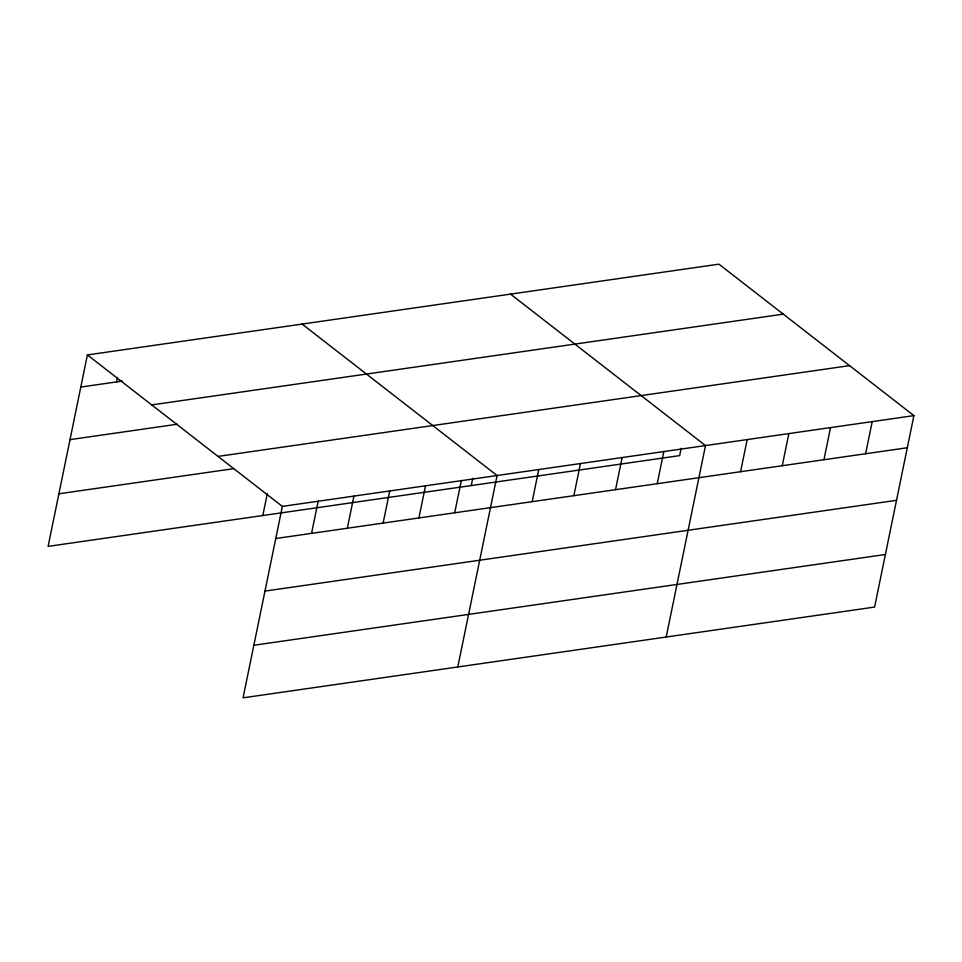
<?xml version="1.0" encoding="UTF-8"?>
<svg xmlns="http://www.w3.org/2000/svg" width="962" height="962" viewBox="0 0 962 962"><rect width="100%" height="100%" fill="white"/><g stroke="black" fill="none" stroke-linecap="round" stroke-linejoin="round"><path stroke-width="1.44" d="M87.398 354.93L282.359 506.385L243.061 697.835L874.602 607.07L913.9 415.62L718.939 264.165L87.398 354.93L48.1 546.38L679.641 455.615L681.132 448.304M116.594 381.914L117.484 377.525M262.818 515.512L267.316 493.614M311.556 533.369L318.145 501.25M347.342 528.222L353.932 496.103M383.129 523.087L389.718 490.957M418.915 517.941L425.517 485.81M454.701 512.794L461.303 480.675M471.236 485.557L472.727 478.258M457.792 666.979L497.089 475.529L302.116 324.074M532.178 501.659L538.768 469.54M573.857 495.67L580.447 463.552M615.536 489.682L622.125 457.563M657.214 483.694L663.816 451.563M666.197 637.024L705.495 445.574L510.533 294.119M740.584 471.705L747.173 439.586M782.262 465.716L788.852 433.597M823.941 459.728L830.543 427.609M865.62 453.739L872.221 421.621M80.808 387.049L122.318 381.084M151.731 404.906L783.272 314.153M70.01 439.634L177.369 424.206M218.025 456.409L849.566 365.644M58.886 493.795L233.538 468.698M282.359 506.385L913.9 415.62M275.769 538.516L907.31 447.751M264.971 591.089L896.512 500.324M253.86 645.261L885.389 554.497"/></g></svg>
